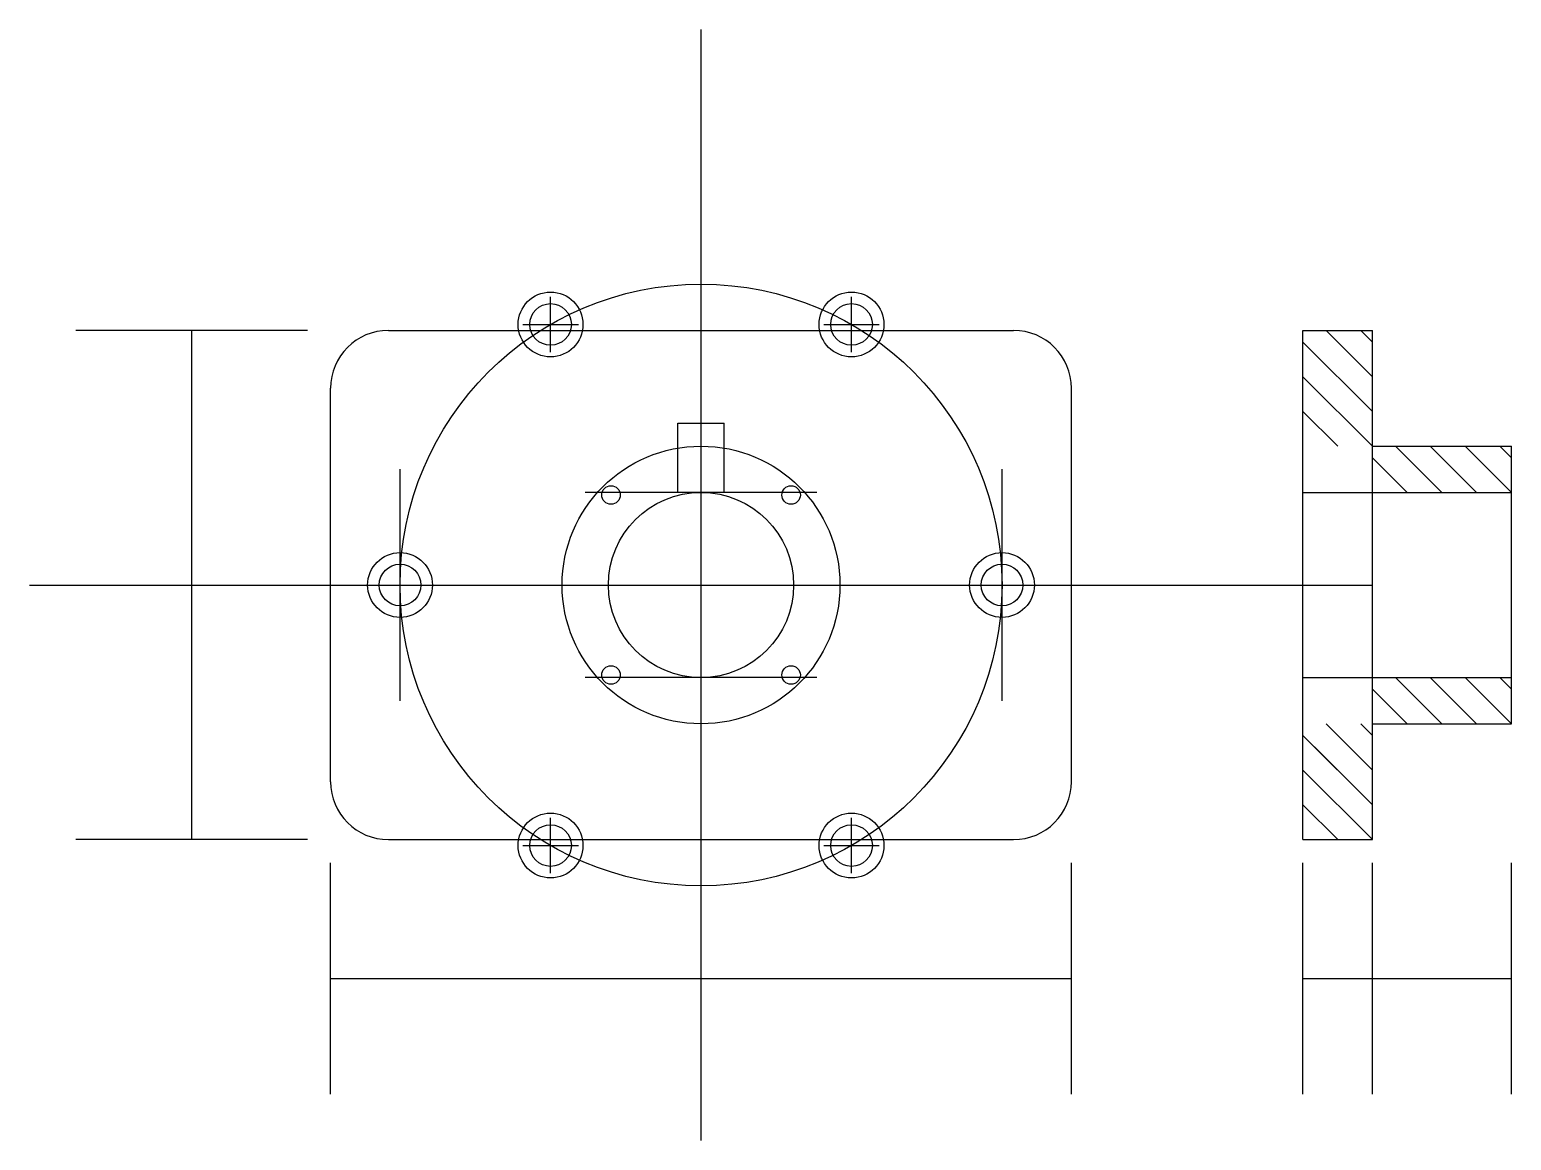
# Model space of a CAD drawing. Header units: millimetres. Extents: x -130 to 510, y -130 to 350.
import ezdxf

# ---------------------------------------------------------------- set-up
doc = ezdxf.new("R2010")
doc.units = ezdxf.units.MM
for name, color, linetype in [('CENTERLINE', 1, 'Continuous'), ('DIMENSION', 6, 'Continuous'), ('HATCH', 8, 'Continuous'), ('HIDDEN', 8, 'Continuous'), ('HOLES', 5, 'Continuous'), ('OUTLINE', 7, 'Continuous')]:
    doc.layers.add(name, color=color, linetype=linetype)

msp = doc.modelspace()

# ---------------------------------------------------------------- linework, layer by layer
at = {"layer": 'CENTERLINE'}
for p, q in [((160, -130), (160, 350)), ((95, 210.5833), (95, 234.5833)), ((225, 210.5833), (225, 234.5833)), ((83, 222.5833), (107, 222.5833)), ((213, 222.5833), (237, 222.5833)), ((30, 98), (30, 122)), ((290, 98), (290, 122)), ((-130, 110), (450, 110)), ((18, 110), (42, 110)), ((278, 110), (302, 110)), ((95, -14.5833), (95, 9.4167)), ((225, -14.5833), (225, 9.4167)), ((83, -2.5833), (107, -2.5833)), ((213, -2.5833), (237, -2.5833))]:
    msp.add_line(p, q, dxfattribs=at)
msp.add_circle((160, 110), 130, dxfattribs=at)
at = {"layer": 'DIMENSION'}
for p, q in [((-10, 220), (-110, 220)), ((-60, 0), (-60, 220)), ((30, 60), (30, 160)), ((290, 60), (290, 160)), ((210, 150), (110, 150)), ((160, 70), (160, 150)), ((30, 110), (290, 110)), ((210, 70), (110, 70)), ((-10, 0), (-110, 0)), ((0, -110), (0, -10)), ((320, -110), (320, -10)), ((420, -110), (420, -10)), ((450, -110), (450, -10)), ((450, -110), (450, -10)), ((510, -110), (510, -10)), ((0, -60), (320, -60)), ((420, -60), (450, -60)), ((450, -60), (510, -60))]:
    msp.add_line(p, q, dxfattribs=at)
at = {"layer": 'HATCH'}
for p, q in [((450, 200), (430, 220)), ((450, 215), (445, 220)), ((450, 185), (420, 215)), ((450, 170), (420, 200)), ((435, 170), (420, 185)), ((480, 150), (460, 170)), ((495, 150), (475, 170)), ((510, 150), (490, 170)), ((510, 165), (505, 170)), ((465, 150), (450, 165)), ((465, 50), (450, 65)), ((480, 50), (460, 70)), ((495, 50), (475, 70)), ((510, 50), (490, 70)), ((510, 65), (505, 70)), ((450, 15), (420, 45)), ((450, 30), (430, 50)), ((450, 45), (445, 50)), ((450, 15), (425, 40)), ((450, 30), (440, 40)), ((450, 0), (420, 30)), ((450, 0), (420, 30)), ((435, 0), (420, 15)), ((435, 0), (420, 15))]:
    msp.add_line(p, q, dxfattribs=at)
at = {"layer": 'HIDDEN'}
for p, q in [((420, 150), (510, 150)), ((420, 70), (510, 70))]:
    msp.add_line(p, q, dxfattribs=at)
for centre in [(95, 222.5833), (225, 222.5833), (30, 110), (290, 110), (95, -2.5833), (225, -2.5833)]:
    msp.add_circle(centre, 14, dxfattribs=at)
at = {"layer": 'HOLES'}
for centre, radius in [((95, 222.5833), 9), ((225, 222.5833), 9), ((121.1091, 148.8909), 4), ((198.8909, 148.8909), 4), ((30, 110), 9), ((290, 110), 9), ((121.1091, 71.1091), 4), ((198.8909, 71.1091), 4), ((95, -2.5833), 9), ((225, -2.5833), 9)]:
    msp.add_circle(centre, radius, dxfattribs=at)
at = {"layer": 'OUTLINE'}
for p, q in [((25, 220), (295, 220)), ((420, 220), (450, 220)), ((420, 0), (420, 220)), ((450, 0), (450, 220)), ((0, 25), (0, 195)), ((320, 25), (320, 195)), ((150, 150), (150, 180)), ((150, 180), (170, 180)), ((170, 150), (170, 180)), ((450, 170), (510, 170)), ((510, 50), (510, 170)), ((450, 50), (510, 50)), ((25, 0), (295, 0)), ((420, 0), (450, 0))]:
    msp.add_line(p, q, dxfattribs=at)
for radius in [60, 40]:
    msp.add_circle((160, 110), radius, dxfattribs=at)
for centre, start, end in [((25, 195), 90, 180), ((295, 195), 0, 90), ((25, 25), 180, 270), ((295, 25), 270, 360)]:
    msp.add_arc(centre, 25, start, end, dxfattribs=at)

doc.saveas('drawing.dxf')
